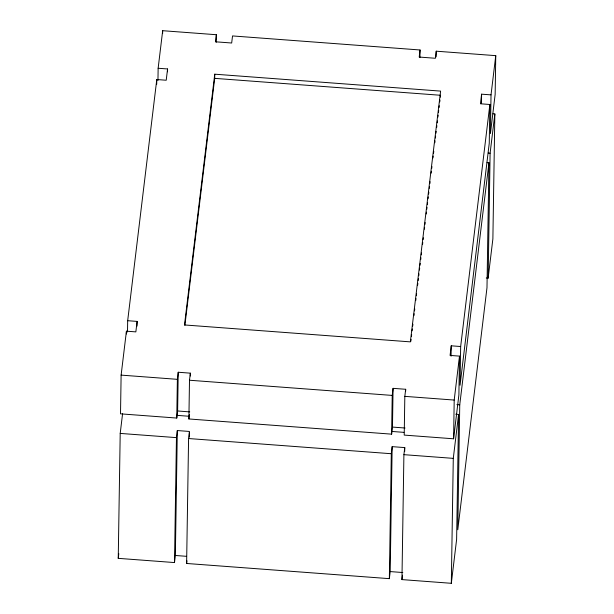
<?xml version="1.0" encoding="UTF-8"?>
<svg xmlns="http://www.w3.org/2000/svg" width="614" height="614" viewBox="0 0 614 614"><rect width="100%" height="100%" fill="white"/><g stroke="black" fill="none" stroke-linecap="round" stroke-linejoin="round"><path stroke-width="0.92" d="M404.703 451.405L404.764 447.591L392.162 446.647L390.197 571.58L389.345 578.657L186.618 563.475L188.582 438.534L189.434 431.458L177.316 430.552L175.351 555.486L174.499 562.562L118.241 558.349L120.206 433.415L122.57 413.782M216.235 42.274L216.351 34.722L162.679 30.7L158.143 68.254L167.576 68.96L166.21 80.242L156.785 79.536L127.681 320.7L137.114 321.406L135.847 331.882L126.423 331.176L121.119 375.116L120.513 413.844L176.763 418.057L177.623 410.981L178.229 372.245L190.355 373.158L190.309 375.991M126.377 334.008L126.423 331.176M127.505 332.028L127.681 320.7M137.037 326.126L137.114 321.406M156.708 84.256L156.785 79.536M157.952 80.534L158.143 68.254M162.633 33.532L162.679 30.7M167.53 71.792L167.576 68.96M174.499 562.562L176.456 437.629L177.316 430.552M176.763 418.057L177.377 379.329L178.229 372.245M405.647 391.172L405.677 389.284L393.075 388.34L392.469 427.075L391.617 434.152L188.889 418.963L189.496 380.235L190.355 373.158M189.35 437.183L189.419 432.417M184.891 325.32L214.693 78.354L214.754 74.187L440.614 91.102L410.352 341.868L184.499 324.952L214.754 74.187M389.345 578.657L391.31 453.723L392.162 446.647M391.617 434.152L392.223 395.416L393.075 388.34M455.757 414.212L458.589 414.427L456.624 539.361L451.321 583.3L401.947 579.601L403.905 454.667L404.764 447.591M405.677 389.284L404.826 396.36L404.212 435.096L453.592 438.795L458.896 394.856L459.502 356.12L450.077 355.414L451.236 345.812L460.661 346.519L460.055 385.247L489.258 143.215L489.865 104.487L480.44 103.781L481.599 94.172L491.023 94.878L490.417 133.606L495.153 94.379L495.759 55.651L436.239 51.192L435.38 58.269L419.209 57.056L420.06 49.98L232.529 35.934L231.678 43.011L215.499 41.798L216.351 34.722M419.945 57.539L420.06 49.98M436.147 56.856L436.239 51.192M451.075 356.204L451.236 345.812M451.321 583.3L453.286 458.366L458.589 414.427M453.592 438.795L454.199 400.059L459.502 356.12M488.951 162.787L459.748 404.818L457.783 529.759L486.986 287.72L488.951 162.787L487.063 162.649M481.453 103.62L481.599 94.172M486.265 277.981L488.145 278.119L490.11 153.185L494.846 113.951L492.958 113.813M494.846 113.951L492.881 238.884L488.145 278.119M118.241 558.349L118.801 553.674M188.889 418.963L189.427 414.542M186.618 563.475L186.94 560.82M410.858 341.284L411.088 339.388M411.434 336.533L411.664 334.638M412.124 330.839L412.347 328.935M412.692 326.088L412.923 324.184M413.959 315.634L414.181 313.739M414.527 310.891L414.757 308.988M415.785 300.438L416.016 298.542M416.361 295.687L416.591 293.791M417.62 285.241L417.85 283.346M418.195 280.491L418.426 278.595M418.771 275.74L419.001 273.844M419.454 270.045L419.684 268.141M420.03 265.294L420.26 263.398M420.72 259.599L420.943 257.696M421.288 254.848L421.519 252.945M422.555 244.395L422.777 242.499M423.123 239.652L423.353 237.748M424.389 229.199L424.612 227.303M424.957 224.448L425.187 222.552M426.216 214.002L426.446 212.099M426.791 209.251L427.022 207.355M427.367 204.5L427.597 202.605M428.05 198.806L428.28 196.902M428.626 194.055L428.856 192.151M429.316 188.352L429.547 186.456M429.884 183.609L430.115 181.706M431.151 173.156L431.373 171.26M431.719 168.405L431.949 166.509M432.985 157.959L433.208 156.063M433.553 153.208L433.783 151.313M434.812 142.763L435.042 140.859M435.387 138.012L435.618 136.116M435.963 133.261L436.193 131.365M436.646 127.566L436.876 125.663M437.222 122.815L437.452 120.912M437.912 117.113L438.143 115.217M438.48 112.362L438.711 110.466M439.056 107.619L439.286 105.715M439.747 101.916L439.977 100.021M440.315 97.165L440.545 95.27L214.693 78.354M401.947 579.601L402.477 575.18M460.661 346.519L489.865 104.487M491.023 94.878L495.759 55.651M488.222 153.04L490.11 153.185M121.119 375.116L177.377 379.329M189.496 380.235L392.223 395.416M404.826 396.36L454.199 400.059M456.916 404.611L459.748 404.818M177.623 410.981L189.741 411.887M392.469 427.075L405.071 428.019M176.84 415.348L189.235 416.277M391.448 431.419L403.851 432.348M120.206 433.415L176.456 437.629M188.582 438.534L391.31 453.723M403.905 454.667L453.286 458.366M175.351 555.486L186.541 556.322M390.197 571.58L402.799 572.524"/></g></svg>
